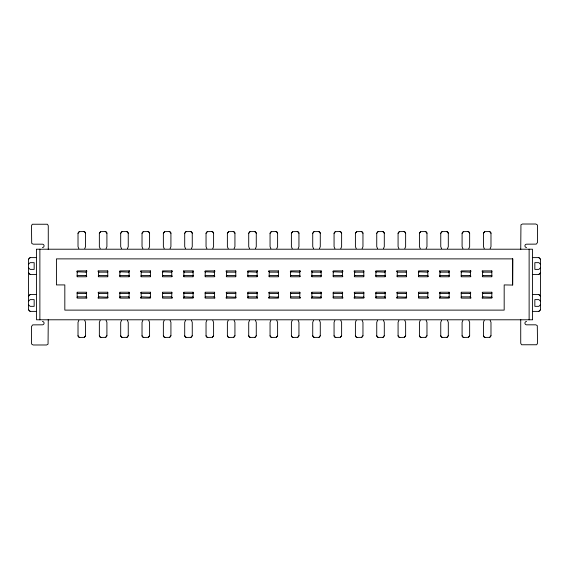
<?xml version="1.0" encoding="UTF-8"?>
<svg xmlns="http://www.w3.org/2000/svg" width="569" height="569" viewBox="0 0 569 569"><rect width="100%" height="100%" fill="white"/><g stroke="black" fill="none" stroke-linecap="round" stroke-linejoin="round"><path stroke-width="0.85" d="M512.577 284.92L512.719 258.739L512.719 285.062L504.177 284.92L504.177 310.119L64.823 310.119L64.823 284.92L56.423 284.92L56.423 258.881L512.577 258.874M84.731 248.603L85.57 246.697L85.57 233.254L85.35 232.415L83.892 231.576L79.262 231.633L78.017 233.254L78.017 246.697L78.856 248.603M78.856 320.397L78.017 322.303L78.017 335.746L78.238 336.585L79.696 337.424L84.326 337.367L85.57 335.746L85.57 322.303L84.731 320.397M106.069 248.603L106.908 246.697L106.908 233.254L106.688 232.415L105.229 231.576L100.599 231.633L99.355 233.254L99.355 246.697L100.194 248.603M100.194 320.397L99.355 322.303L99.355 335.746L99.575 336.585L101.033 337.424L105.663 337.367L106.908 335.746L106.908 322.303L106.069 320.397M127.406 248.603L128.245 246.697L128.245 233.254L128.025 232.415L126.567 231.576L121.937 231.633L120.692 233.254L120.692 246.697L121.531 248.603M121.531 320.397L120.692 322.303L120.692 335.746L120.913 336.585L122.371 337.424L127.001 337.367L128.245 335.746L128.245 322.303L127.406 320.397M148.744 248.603L149.583 246.697L149.583 233.254L149.363 232.415L147.904 231.576L143.274 231.633L142.03 233.254L142.03 246.697L142.869 248.603M142.869 320.397L142.03 322.303L142.03 335.746L142.25 336.585L143.708 337.424L148.338 337.367L149.583 335.746L149.583 322.303L148.744 320.397M170.081 248.603L170.92 246.697L170.92 233.254L170.7 232.415L169.242 231.576L164.612 231.633L163.367 233.254L163.367 246.697L164.206 248.603M164.206 320.397L163.367 322.303L163.367 335.746L163.588 336.585L165.046 337.424L169.676 337.367L170.92 335.746L170.92 322.303L170.081 320.397M191.419 248.603L192.258 246.697L192.258 233.254L192.038 232.415L190.579 231.576L185.949 231.633L184.705 233.254L184.705 246.697L185.544 248.603M185.544 320.397L184.705 322.303L184.705 335.746L184.925 336.585L186.383 337.424L191.013 337.367L192.258 335.746L192.258 322.303L191.419 320.397M212.756 248.603L213.595 246.697L213.595 233.254L213.375 232.415L211.917 231.576L207.287 231.633L206.042 233.254L206.042 246.697L206.881 248.603M206.881 320.397L206.042 322.303L206.042 335.746L206.263 336.585L207.721 337.424L212.351 337.367L213.595 335.746L213.595 322.303L212.756 320.397M234.094 248.603L234.933 246.697L234.933 233.254L234.713 232.415L233.254 231.576L228.624 231.633L227.38 233.254L227.38 246.697L228.219 248.603M228.219 320.397L227.38 322.303L227.38 335.746L227.6 336.585L229.058 337.424L233.688 337.367L234.933 335.746L234.933 322.303L234.094 320.397M255.431 248.603L256.27 246.697L256.27 233.254L256.05 232.415L254.592 231.576L249.962 231.633L248.717 233.254L248.717 246.697L249.556 248.603M249.556 320.397L248.717 322.303L248.717 335.746L248.938 336.585L250.396 337.424L255.026 337.367L256.27 335.746L256.27 322.303L255.431 320.397M276.769 248.603L277.608 246.697L277.608 233.254L277.388 232.415L275.929 231.576L271.299 231.633L270.055 233.254L270.055 246.697L270.894 248.603M270.894 320.397L270.055 322.303L270.055 335.746L270.275 336.585L271.733 337.424L276.363 337.367L277.608 335.746L277.608 322.303L276.769 320.397M298.106 248.603L298.945 246.697L298.945 233.254L298.725 232.415L297.267 231.576L292.637 231.633L291.392 233.254L291.392 246.697L292.231 248.603M292.231 320.397L291.392 322.303L291.392 335.746L291.613 336.585L293.071 337.424L297.701 337.367L298.945 335.746L298.945 322.303L298.106 320.397M319.444 248.603L320.283 246.697L320.283 233.254L320.062 232.415L318.604 231.576L313.974 231.633L312.73 233.254L312.73 246.697L313.569 248.603M313.569 320.397L312.73 322.303L312.73 335.746L312.95 336.585L314.408 337.424L319.038 337.367L320.283 335.746L320.283 322.303L319.444 320.397M340.781 248.603L341.62 246.697L341.62 233.254L341.4 232.415L339.942 231.576L335.312 231.633L334.067 233.254L334.067 246.697L334.906 248.603M334.906 320.397L334.067 322.303L334.067 335.746L334.288 336.585L335.746 337.424L340.376 337.367L341.62 335.746L341.62 322.303L340.781 320.397M362.119 248.603L362.958 246.697L362.958 233.254L362.738 232.415L361.279 231.576L356.649 231.633L355.405 233.254L355.405 246.697L356.244 248.603M356.244 320.397L355.405 322.303L355.405 335.746L355.625 336.585L357.083 337.424L361.713 337.367L362.958 335.746L362.958 322.303L362.119 320.397M383.456 248.603L384.295 246.697L384.295 233.254L384.075 232.415L382.617 231.576L377.987 231.633L376.742 233.254L376.742 246.697L377.581 248.603M377.581 320.397L376.742 322.303L376.742 335.746L376.963 336.585L378.421 337.424L383.051 337.367L384.295 335.746L384.295 322.303L383.456 320.397M404.794 248.603L405.633 246.697L405.633 233.254L405.413 232.415L403.954 231.576L399.324 231.633L398.08 233.254L398.08 246.697L398.919 248.603M398.919 320.397L398.08 322.303L398.08 335.746L398.3 336.585L399.758 337.424L404.388 337.367L405.633 335.746L405.633 322.303L404.794 320.397M426.131 248.603L426.97 246.697L426.97 233.254L426.75 232.415L425.292 231.576L420.662 231.633L419.417 233.254L419.417 246.697L420.256 248.603M420.256 320.397L419.417 322.303L419.417 335.746L419.638 336.585L421.096 337.424L425.726 337.367L426.97 335.746L426.97 322.303L426.131 320.397M447.469 248.603L448.308 246.697L448.308 233.254L448.088 232.415L446.629 231.576L441.999 231.633L440.755 233.254L440.755 246.697L441.594 248.603M441.594 320.397L440.755 322.303L440.755 335.746L440.975 336.585L442.433 337.424L447.063 337.367L448.308 335.746L448.308 322.303L447.469 320.397M468.806 248.603L469.645 246.697L469.645 233.254L469.425 232.415L467.967 231.576L463.337 231.633L462.092 233.254L462.092 246.697L462.931 248.603M462.931 320.397L462.092 322.303L462.092 335.746L462.313 336.585L463.771 337.424L468.401 337.367L469.645 335.746L469.645 322.303L468.806 320.397M490.144 248.603L490.983 246.697L490.983 233.254L490.763 232.415L489.304 231.576L484.674 231.633L483.43 233.254L483.43 246.697L484.269 248.603M484.269 320.397L483.43 322.303L483.43 335.746L483.65 336.585L485.108 337.424L489.738 337.367L490.983 335.746L490.983 322.303L490.144 320.397M78.017 233.254L79.262 231.633M99.355 233.254L100.599 231.633M120.692 233.254L121.937 231.633M85.57 335.746L84.326 337.367M142.03 233.254L143.274 231.633M106.908 335.746L105.663 337.367M163.367 233.254L164.612 231.633M128.245 335.746L127.001 337.367M184.705 233.254L185.949 231.633M149.583 335.746L148.338 337.367M206.042 233.254L207.287 231.633M170.92 335.746L169.676 337.367M227.38 233.254L228.624 231.633M192.258 335.746L191.013 337.367M248.717 233.254L249.962 231.633M213.595 335.746L212.351 337.367M270.055 233.254L271.299 231.633M234.933 335.746L233.688 337.367M291.392 233.254L292.637 231.633M256.27 335.746L255.026 337.367M312.73 233.254L313.974 231.633M277.608 335.746L276.363 337.367M334.067 233.254L335.312 231.633M298.945 335.746L297.701 337.367M355.405 233.254L356.649 231.633M320.283 335.746L319.038 337.367M376.742 233.254L377.987 231.633M341.62 335.746L340.376 337.367M398.08 233.254L399.324 231.633M362.958 335.746L361.713 337.367M419.417 233.254L420.662 231.633M384.295 335.746L383.051 337.367M440.755 233.254L441.999 231.633M405.633 335.746L404.388 337.367M462.092 233.254L463.337 231.633M426.97 335.746L425.726 337.367M483.43 233.254L484.674 231.633M448.308 335.746L447.063 337.367M469.645 335.746L468.401 337.367M490.983 335.746L489.738 337.367M86.837 271.242L85.997 272.074M98.088 297.758L98.928 296.926M129.512 271.242L128.672 272.074M140.763 297.758L141.603 296.926M172.187 271.242L171.347 272.074M183.438 297.758L184.278 296.926M214.862 271.242L214.022 272.074M226.113 297.758L226.953 296.926M257.537 271.242L256.697 272.074M268.788 297.758L269.628 296.926M300.212 271.242L299.372 272.074M311.463 297.758L312.303 296.926M342.887 271.242L342.047 272.074M354.138 297.758L354.978 296.926M385.562 271.242L384.722 272.074M396.813 297.758L397.653 296.926M428.237 271.242L427.397 272.074M439.488 297.758L440.328 296.926M470.912 271.242L470.072 272.074M482.163 297.758L483.003 296.926M86.837 270.922L85.997 272.153L76.922 271.776M98.088 298.078L98.928 296.847L108.003 297.224M129.512 270.922L128.672 272.153L119.597 271.776M140.763 298.078L141.603 296.847L150.678 297.224M172.187 270.922L171.347 272.153L162.272 271.776M183.438 298.078L184.278 296.847L193.353 297.224M214.862 270.922L214.022 272.153L204.947 271.776M226.113 298.078L226.953 296.847L236.028 297.224M257.537 270.922L256.697 272.153L247.622 271.776M268.788 298.078L269.628 296.847L278.703 297.224M300.212 270.922L299.372 272.153L290.297 271.776M311.463 298.078L312.303 296.847L321.378 297.224M342.887 270.922L342.047 272.153L332.972 271.776M354.138 298.078L354.978 296.847L364.053 297.224M385.562 270.922L384.722 272.153L375.647 271.776M396.813 298.078L397.653 296.847L406.728 297.224M428.237 270.922L427.397 272.153L418.322 271.776M439.488 298.078L440.328 296.847L449.403 297.224M470.912 270.922L470.072 272.153L460.997 271.776M482.163 298.078L483.003 296.847L492.078 297.224M98.181 276.05L98.928 275.588M86.744 292.95L85.997 293.412M140.856 276.05L141.603 275.588M129.419 292.95L128.672 293.412M183.531 276.05L184.278 275.588M172.094 292.95L171.347 293.412M226.206 276.05L226.953 275.588M214.769 292.95L214.022 293.412M268.881 276.05L269.628 275.588M257.444 292.95L256.697 293.412M311.556 276.05L312.303 275.588M300.119 292.95L299.372 293.412M354.231 276.05L354.978 275.588M342.794 292.95L342.047 293.412M396.906 276.05L397.653 275.588M385.469 292.95L384.722 293.412M439.581 276.05L440.328 275.588M428.144 292.95L427.397 293.412M482.256 276.05L483.003 275.588M470.819 292.95L470.072 293.412M36.331 311.385L30.129 311.385L28.45 309.7L28.45 259.3L30.129 257.615L36.331 257.615M28.45 264.336L30.129 262.658L34.161 262.658L34.161 269.379L30.129 269.379L28.45 267.7M30.129 294.578L28.45 296.264L30.129 294.578L36.331 294.578M28.45 301.3L30.129 299.621L34.161 299.621L34.161 306.342L30.129 306.342L28.45 304.664M540.55 267.7L538.871 269.379L534.839 269.379L534.839 262.658L538.871 262.658L540.55 264.336M538.871 274.422L540.55 272.736L538.871 274.422L532.669 274.422M540.55 304.664L538.871 306.342L534.839 306.342L534.839 299.621L538.871 299.621L540.55 301.3M532.669 311.385L538.871 311.385L540.55 309.7L540.55 259.3L538.871 257.615L532.669 257.615M28.45 259.3L30.129 257.615M540.55 309.7L538.871 311.385M77.149 275.709L77.59 275.588M107.335 272.074L107.776 271.954M119.824 275.709L120.265 275.588M150.01 272.074L150.451 271.954M77.149 297.046L77.59 296.926M162.499 275.709L162.94 275.588M107.335 293.412L107.776 293.291M192.685 272.074L193.126 271.954M119.824 297.046L120.265 296.926M205.174 275.709L205.615 275.588M150.01 293.412L150.451 293.291M235.36 272.074L235.801 271.954M162.499 297.046L162.94 296.926M247.849 275.709L248.29 275.588M192.685 293.412L193.126 293.291M278.035 272.074L278.476 271.954M205.174 297.046L205.615 296.926M290.524 275.709L290.965 275.588M235.36 293.412L235.801 293.291M320.71 272.074L321.151 271.954M247.849 297.046L248.29 296.926M333.199 275.709L333.64 275.588M278.035 293.412L278.476 293.291M363.385 272.074L363.826 271.954M290.524 297.046L290.965 296.926M375.874 275.709L376.315 275.588M320.71 293.412L321.151 293.291M406.06 272.074L406.501 271.954M333.199 297.046L333.64 296.926M418.549 275.709L418.99 275.588M363.385 293.412L363.826 293.291M448.735 272.074L449.176 271.954M375.874 297.046L376.315 296.926M461.224 275.709L461.665 275.588M406.06 293.412L406.501 293.291M491.41 272.074L491.851 271.954M418.549 297.046L418.99 296.926M448.735 293.412L449.176 293.291M461.224 297.046L461.665 296.926M491.41 293.412L491.851 293.291M77.149 276.079L77.59 275.51L85.997 275.524L86.744 276.392M107.776 271.584L107.335 272.153L98.928 272.138L98.088 271.271M98.487 276.079L98.928 275.51L107.335 275.524L107.776 276.079M119.824 276.079L120.265 275.51L128.672 275.524L129.419 276.392M150.451 271.584L150.01 272.153L141.603 272.138L140.763 271.271M141.162 276.079L141.603 275.51L150.01 275.524L150.451 276.079M86.438 292.921L85.997 293.49L77.59 293.476L77.149 292.921M77.149 297.416L77.59 296.847L85.997 296.862L86.837 297.729M162.499 276.079L162.94 275.51L171.347 275.524L172.094 276.392M107.776 292.921L107.335 293.49L98.928 293.476L98.181 292.608M193.126 271.584L192.685 272.153L184.278 272.138L183.438 271.271M183.837 276.079L184.278 275.51L192.685 275.524L193.126 276.079M129.113 292.921L128.672 293.49L120.265 293.476L119.824 292.921M119.824 297.416L120.265 296.847L128.672 296.862L129.512 297.729M205.174 276.079L205.615 275.51L214.022 275.524L214.769 276.392M150.451 292.921L150.01 293.49L141.603 293.476L140.856 292.608M235.801 271.584L235.36 272.153L226.953 272.138L226.113 271.271M226.512 276.079L226.953 275.51L235.36 275.524L235.801 276.079M171.788 292.921L171.347 293.49L162.94 293.476L162.499 292.921M162.499 297.416L162.94 296.847L171.347 296.862L172.187 297.729M247.849 276.079L248.29 275.51L256.697 275.524L257.444 276.392M193.126 292.921L192.685 293.49L184.278 293.476L183.531 292.608M278.476 271.584L278.035 272.153L269.628 272.138L268.788 271.271M269.187 276.079L269.628 275.51L278.035 275.524L278.476 276.079M214.463 292.921L214.022 293.49L205.615 293.476L205.174 292.921M205.174 297.416L205.615 296.847L214.022 296.862L214.862 297.729M290.524 276.079L290.965 275.51L299.372 275.524L300.119 276.392M235.801 292.921L235.36 293.49L226.953 293.476L226.206 292.608M321.151 271.584L320.71 272.153L312.303 272.138L311.463 271.271M311.862 276.079L312.303 275.51L320.71 275.524L321.151 276.079M257.138 292.921L256.697 293.49L248.29 293.476L247.849 292.921M247.849 297.416L248.29 296.847L256.697 296.862L257.537 297.729M333.199 276.079L333.64 275.51L342.047 275.524L342.794 276.392M278.476 292.921L278.035 293.49L269.628 293.476L268.881 292.608M363.826 271.584L363.385 272.153L354.978 272.138L354.138 271.271M354.537 276.079L354.978 275.51L363.385 275.524L363.826 276.079M299.813 292.921L299.372 293.49L290.965 293.476L290.524 292.921M290.524 297.416L290.965 296.847L299.372 296.862L300.212 297.729M375.874 276.079L376.315 275.51L384.722 275.524L385.469 276.392M321.151 292.921L320.71 293.49L312.303 293.476L311.556 292.608M406.501 271.584L406.06 272.153L397.653 272.138L396.813 271.271M397.212 276.079L397.653 275.51L406.06 275.524L406.501 276.079M342.488 292.921L342.047 293.49L333.64 293.476L333.199 292.921M333.199 297.416L333.64 296.847L342.047 296.862L342.887 297.729M418.549 276.079L418.99 275.51L427.397 275.524L428.144 276.392M363.826 292.921L363.385 293.49L354.978 293.476L354.231 292.608M449.176 271.584L448.735 272.153L440.328 272.138L439.488 271.271M439.887 276.079L440.328 275.51L448.735 275.524L449.176 276.079M385.163 292.921L384.722 293.49L376.315 293.476L375.874 292.921M375.874 297.416L376.315 296.847L384.722 296.862L385.562 297.729M461.224 276.079L461.665 275.51L470.072 275.524L470.819 276.392M406.501 292.921L406.06 293.49L397.653 293.476L396.906 292.608M491.851 271.584L491.41 272.153L483.003 272.138L482.163 271.271M482.562 276.079L483.003 275.51L491.41 275.524L491.851 276.079M427.838 292.921L427.397 293.49L418.99 293.476L418.549 292.921M418.549 297.416L418.99 296.847L427.397 296.862L428.237 297.729M449.176 292.921L448.735 293.49L440.328 293.476L439.581 292.608M470.513 292.921L470.072 293.49L461.665 293.476L461.224 292.921M461.224 297.416L461.665 296.847L470.072 296.862L470.912 297.729M491.851 292.921L491.41 293.49L483.003 293.476L482.256 292.608M36.686 249.215L532.484 249.215L532.484 319.785M30.129 274.422L28.45 272.736L30.129 274.422L36.331 274.422M532.669 294.578L538.871 294.578L540.55 296.264L538.871 294.578M532.314 319.785L36.516 319.785L36.516 249.215M489.304 231.576L490.144 231.803L490.983 233.254M467.967 231.576L468.806 231.803L469.645 233.254M446.629 231.576L447.469 231.803L448.308 233.254M425.292 231.576L426.131 231.803L426.97 233.254M403.954 231.576L404.794 231.803L405.633 233.254M382.617 231.576L383.456 231.803L384.295 233.254M361.279 231.576L362.119 231.803L362.958 233.254M339.942 231.576L340.781 231.803L341.62 233.254M318.604 231.576L319.444 231.803L320.283 233.254M297.267 231.576L298.106 231.803L298.945 233.254M275.929 231.576L276.769 231.803L277.608 233.254M254.592 231.576L255.431 231.803L256.27 233.254M233.254 231.576L234.094 231.803L234.933 233.254M211.917 231.576L212.756 231.803L213.595 233.254M190.579 231.576L191.419 231.803L192.258 233.254M169.242 231.576L170.081 231.803L170.92 233.254M147.904 231.576L148.744 231.803L149.583 233.254M126.567 231.576L127.406 231.803L128.245 233.254M105.229 231.576L106.069 231.803L106.908 233.254M83.892 231.576L84.731 231.803L85.57 233.254M485.108 337.424L484.269 337.197L483.43 335.746M463.771 337.424L462.931 337.197L462.092 335.746M442.433 337.424L441.594 337.197L440.755 335.746M421.096 337.424L420.256 337.197L419.417 335.746M399.758 337.424L398.919 337.197L398.08 335.746M378.421 337.424L377.581 337.197L376.742 335.746M357.083 337.424L356.244 337.197L355.405 335.746M335.746 337.424L334.906 337.197L334.067 335.746M314.408 337.424L313.569 337.197L312.73 335.746M293.071 337.424L292.231 337.197L291.392 335.746M271.733 337.424L270.894 337.197L270.055 335.746M250.396 337.424L249.556 337.197L248.717 335.746M229.058 337.424L228.219 337.197L227.38 335.746M207.721 337.424L206.881 337.197L206.042 335.746M186.383 337.424L185.544 337.197L184.705 335.746M165.046 337.424L164.206 337.197L163.367 335.746M143.708 337.424L142.869 337.197L142.03 335.746M122.371 337.424L121.531 337.197L120.692 335.746M101.033 337.424L100.194 337.197L99.355 335.746M79.696 337.424L78.856 337.197L78.017 335.746M461.224 271.584L461.665 272.138M418.549 271.584L418.99 272.138M491.851 297.416L491.41 296.862M375.874 271.584L376.315 272.138M449.176 297.416L448.735 296.862M333.199 271.584L333.64 272.138M406.501 297.416L406.06 296.862M290.524 271.584L290.965 272.138M363.826 297.416L363.385 296.862M247.849 271.584L248.29 272.138M321.151 297.416L320.71 296.862M205.174 271.584L205.615 272.138M278.476 297.416L278.035 296.862M162.499 271.584L162.94 272.138M235.801 297.416L235.36 296.862M119.824 271.584L120.265 272.138M193.126 297.416L192.685 296.862M77.149 271.584L77.59 272.138M150.451 297.416L150.01 296.862M107.776 297.416L107.335 296.862M491.41 275.588L491.851 275.709M470.072 275.588L470.819 276.05M448.735 275.588L449.176 275.709M427.397 275.588L428.144 276.05M483.003 293.412L482.256 292.95M406.06 275.588L406.501 275.709M461.224 293.291L461.665 293.412M384.722 275.588L385.469 276.05M440.328 293.412L439.581 292.95M363.385 275.588L363.826 275.709M418.549 293.291L418.99 293.412M342.047 275.588L342.794 276.05M397.653 293.412L396.906 292.95M320.71 275.588L321.151 275.709M375.874 293.291L376.315 293.412M299.372 275.588L300.119 276.05M354.978 293.412L354.231 292.95M278.035 275.588L278.476 275.709M333.199 293.291L333.64 293.412M256.697 275.588L257.444 276.05M312.303 293.412L311.556 292.95M235.36 275.588L235.801 275.709M290.524 293.291L290.965 293.412M214.022 275.588L214.769 276.05M269.628 293.412L268.881 292.95M192.685 275.588L193.126 275.709M247.849 293.291L248.29 293.412M171.347 275.588L172.094 276.05M226.953 293.412L226.206 292.95M150.01 275.588L150.451 275.709M205.174 293.291L205.615 293.412M128.672 275.588L129.419 276.05M184.278 293.412L183.531 292.95M107.335 275.588L107.776 275.709M162.499 293.291L162.94 293.412M85.997 275.588L86.744 276.05M141.603 293.412L140.856 292.95M119.824 293.291L120.265 293.412M98.928 293.412L98.181 292.95M77.149 293.291L77.59 293.412M540.55 259.3L538.871 257.615M28.45 309.7L30.129 311.385M483.003 272.138L482.163 270.922M470.072 296.862L470.912 298.078M440.328 272.138L439.488 270.922M427.397 296.862L428.237 298.078M397.653 272.138L396.813 270.922M384.722 296.862L385.562 298.078M354.978 272.138L354.138 270.922M342.047 296.862L342.887 298.078M312.303 272.138L311.463 270.922M299.372 296.862L300.212 298.078M269.628 272.138L268.788 270.922M256.697 296.862L257.537 298.078M226.953 272.138L226.113 270.922M214.022 296.862L214.862 298.078M184.278 272.138L183.438 270.922M171.347 296.862L172.187 298.078M141.603 272.138L140.763 270.922M128.672 296.862L129.512 298.078M98.928 272.138L98.088 270.922M85.997 296.862L86.837 298.078M529.127 249.215L529.127 319.785M520.727 249.635L520.948 224.855L522.406 224.015L535.849 224.015L537.3 224.855L537.527 225.694L537.527 242.494L536.283 244.122L526.602 244.179A1.679 1.679 0 0 0 524.924 245.858A1.679 1.679 0 0 0 526.602 247.536M520.727 319.365L520.727 343.306L521.567 344.757L536.688 344.757L537.527 343.306L537.3 325.66L535.849 324.821L526.602 324.821A1.679 1.679 0 0 1 524.924 323.142A1.679 1.679 0 0 1 526.602 321.464M48.273 249.635L48.273 225.694L47.433 224.243L32.312 224.243L31.473 225.694L31.7 243.34L33.151 244.179L42.398 244.179A1.679 1.679 0 0 1 44.076 245.858A1.679 1.679 0 0 1 42.398 247.536M48.273 319.365L48.052 344.145L46.594 344.985L33.151 344.985L31.7 344.145L31.473 343.306L31.473 326.506L32.718 324.878L42.398 324.821A1.679 1.679 0 0 0 44.076 323.142A1.679 1.679 0 0 0 42.398 321.464M39.873 249.215L39.873 319.785M86.417 270.894L77.171 270.894L77.171 276.769L86.417 276.769L86.417 270.894M107.754 270.894L98.508 270.894L98.508 276.769L107.754 276.769L107.754 270.894M129.092 270.894L119.846 270.894L119.846 276.769L129.092 276.769L129.092 270.894M150.429 270.894L141.183 270.894L141.183 276.769L150.429 276.769L150.429 270.894M171.767 270.894L162.521 270.894L162.521 276.769L171.767 276.769L171.767 270.894M193.104 270.894L183.858 270.894L183.858 276.769L193.104 276.769L193.104 270.894M214.442 270.894L205.196 270.894L205.196 276.769L214.442 276.769L214.442 270.894M235.779 270.894L226.533 270.894L226.533 276.769L235.779 276.769L235.779 270.894M257.117 270.894L247.871 270.894L247.871 276.769L257.117 276.769L257.117 270.894M278.454 270.894L269.208 270.894L269.208 276.769L278.454 276.769L278.454 270.894M299.792 270.894L290.546 270.894L290.546 276.769L299.792 276.769L299.792 270.894M321.129 270.894L311.883 270.894L311.883 276.769L321.129 276.769L321.129 270.894M342.467 270.894L333.221 270.894L333.221 276.769L342.467 276.769L342.467 270.894M363.804 270.894L354.558 270.894L354.558 276.769L363.804 276.769L363.804 270.894M385.142 270.894L375.896 270.894L375.896 276.769L385.142 276.769L385.142 270.894M406.479 270.894L397.233 270.894L397.233 276.769L406.479 276.769L406.479 270.894M427.817 270.894L418.571 270.894L418.571 276.769L427.817 276.769L427.817 270.894M449.154 270.894L439.908 270.894L439.908 276.769L449.154 276.769L449.154 270.894M470.492 270.894L461.246 270.894L461.246 276.769L470.492 276.769L470.492 270.894M491.829 270.894L482.583 270.894L482.583 276.769L491.829 276.769L491.829 270.894M86.417 292.231L77.171 292.231L77.171 298.106L86.417 298.106L86.417 292.231M107.754 292.231L98.508 292.231L98.508 298.106L107.754 298.106L107.754 292.231M129.092 292.231L119.846 292.231L119.846 298.106L129.092 298.106L129.092 292.231M150.429 292.231L141.183 292.231L141.183 298.106L150.429 298.106L150.429 292.231M171.767 292.231L162.521 292.231L162.521 298.106L171.767 298.106L171.767 292.231M193.104 292.231L183.858 292.231L183.858 298.106L193.104 298.106L193.104 292.231M214.442 292.231L205.196 292.231L205.196 298.106L214.442 298.106L214.442 292.231M235.779 292.231L226.533 292.231L226.533 298.106L235.779 298.106L235.779 292.231M257.117 292.231L247.871 292.231L247.871 298.106L257.117 298.106L257.117 292.231M278.454 292.231L269.208 292.231L269.208 298.106L278.454 298.106L278.454 292.231M299.792 292.231L290.546 292.231L290.546 298.106L299.792 298.106L299.792 292.231M321.129 292.231L311.883 292.231L311.883 298.106L321.129 298.106L321.129 292.231M342.467 292.231L333.221 292.231L333.221 298.106L342.467 298.106L342.467 292.231M363.804 292.231L354.558 292.231L354.558 298.106L363.804 298.106L363.804 292.231M385.142 292.231L375.896 292.231L375.896 298.106L385.142 298.106L385.142 292.231M406.479 292.231L397.233 292.231L397.233 298.106L406.479 298.106L406.479 292.231M427.817 292.231L418.571 292.231L418.571 298.106L427.817 298.106L427.817 292.231M449.154 292.231L439.908 292.231L439.908 298.106L449.154 298.106L449.154 292.231M470.492 292.231L461.246 292.231L461.246 298.106L470.492 298.106L470.492 292.231M491.829 292.231L482.583 292.231L482.583 298.106L491.829 298.106L491.829 292.231"/></g></svg>
